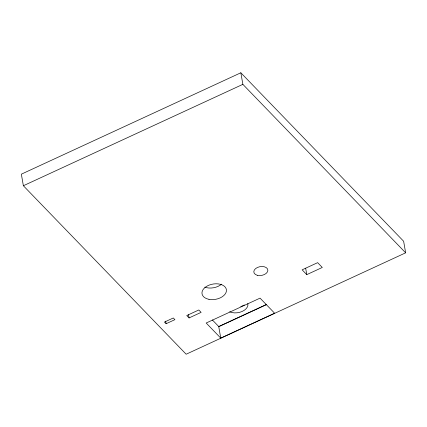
<?xml version="1.0" encoding="UTF-8"?>
<svg xmlns="http://www.w3.org/2000/svg" width="427" height="427" viewBox="0 0 427 427"><rect width="100%" height="100%" fill="white"/><g stroke="black" fill="none" stroke-linecap="round" stroke-linejoin="round"><path stroke-width="0.64" d="M240.844 72.777L21.35 174.173L23.368 185.74L186.156 354.223L405.65 252.827L403.632 241.26L240.844 72.777L242.867 84.349L405.65 252.827M23.368 185.74L242.867 84.349M166.082 323.73L174.91 319.652L173.298 317.987L164.47 322.065L166.082 323.73L165.633 321.163M189.065 317.934L201.122 312.367L198.811 309.975L186.759 315.542L189.065 317.934L188.504 314.72M306.778 274.63L322.289 267.467L317.645 262.658L302.14 269.827L306.778 274.63L305.657 268.199M240.78 306.65L244.409 304.974M212.358 319.935L218.736 326.538L266.56 304.446M218.603 326.735L266.368 304.664M220.759 338.109L274.63 313.221L260.054 298.131L206.177 323.015L220.759 338.109L218.736 326.538M247.815 303.565A11.054 6.928 -9.9 0 1 242.248 311.406A11.054 6.928 -9.9 0 1 229.667 311.785M221.549 284.195A12.367 7.75 -9.9 0 1 204.773 287.141M257.235 275.271A7.104 4.451 -9.9 0 0 267.873 270.355A7.104 4.451 -9.9 0 0 257.401 267.478A7.104 4.451 -9.9 0 0 257.235 275.271M208.99 299.327A12.367 7.75 -9.9 0 0 226.411 289.762A12.367 7.75 -9.9 0 0 207.196 286.021A12.367 7.75 -9.9 0 0 208.99 299.327"/></g></svg>
